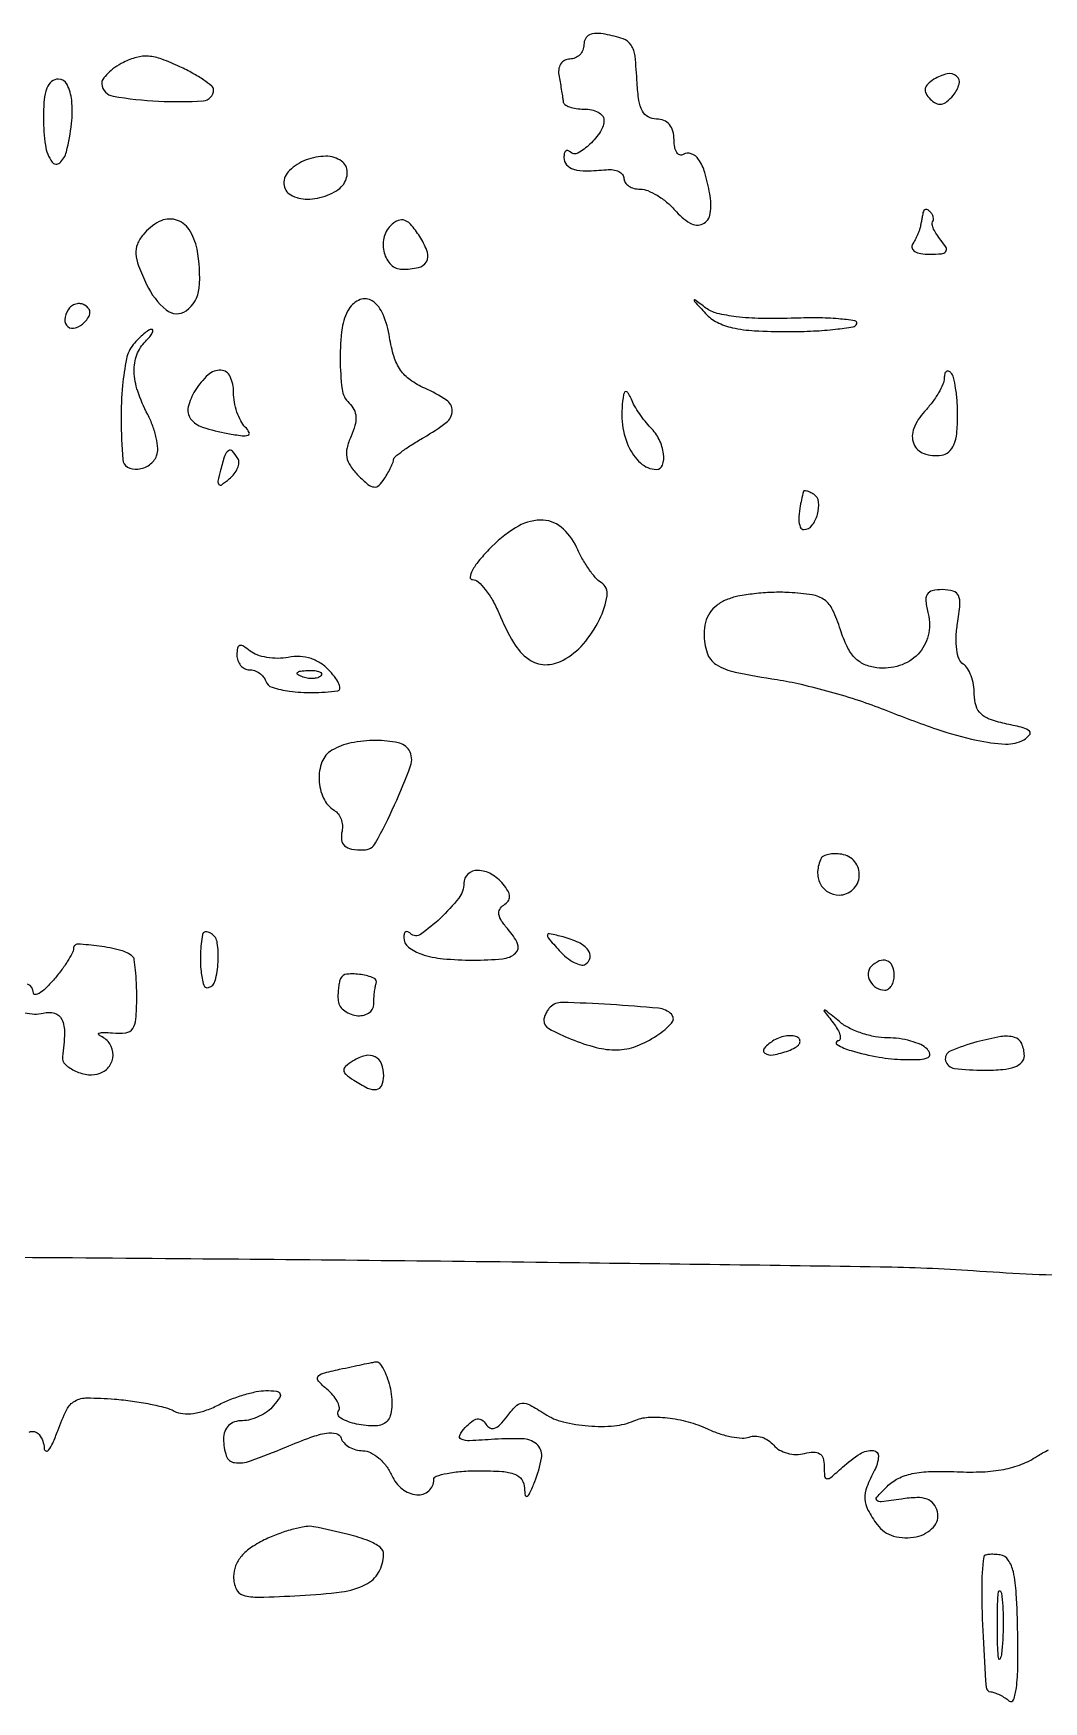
# Model space of a CAD drawing. Extents: x 0 to 5034, y 0 to 2560.
# Drawn here: x 3548 to 3648.9, y 1551.9 to 1718.6 of the extents above; entities that cross this region are included whole.
import ezdxf

# ---------------------------------------------------------------- set-up
doc = ezdxf.new("R2010")
doc.units = 0

msp = doc.modelspace()

# ---------------------------------------------------------------- linework, layer by layer
for points in [[(3603, 1717.442582, -0.096836), (3602.892356, 1716.89199, -0.0974), (3602.585367, 1716.423759, -0.098446), (3602.127127, 1716.110244, -0.101285), (3601.588484, 1716, 0.125281), (3601.063548, 1715.866374, 0.130937), (3600.676589, 1715.499384, 0.111547), (3600.483851, 1714.935414, 0.074204), (3600.511973, 1714.25, -0.003281), (3600.645835, 1713.525, -0.003219), (3600.771045, 1712.79375, -0.003168), (3600.872658, 1712.151063, -0.012203), (3600.923489, 1711.75, 0.220218), (3601.094211, 1711.462053, 0.063962), (3601.565025, 1711.220313, 0.051182), (3602.228568, 1711.054885, 0.035529), (3603, 1711, -0.051602), (3603.765245, 1710.920813, -0.071518), (3604.4125, 1710.685268, -0.091543), (3604.847511, 1710.337512, -0.180377), (3605, 1709.928571, -0.144414), (3604.656206, 1708.763085, -0.059313), (3603.59406, 1707.481848, -0.065168), (3602.389387, 1706.603539, -0.33284), (3601.619048, 1706.714286, 0.125392), (3601.384153, 1706.853788, 0.258189), (3601.181845, 1706.80878, 0.159886), (3601.043185, 1706.571831, 0.053143), (3601, 1706.166667, 0.179353), (3601.268944, 1705.441023, 0.146437), (3601.970537, 1704.991201, 0.074833), (3603.235838, 1704.825869, 0.020482), (3605.25, 1704.947704, -0.058778), (3605.919401, 1704.93696, -0.083863), (3606.485938, 1704.761211, -0.108035), (3606.863406, 1704.453856, -0.169647), (3607, 1704.062858, 0.151537), (3607.125736, 1703.657518, 0.098356), (3607.479607, 1703.312215, 0.081274), (3608.008453, 1703.079291, 0.063255), (3608.632705, 1703, -0.096507), (3609.387316, 1702.85298, -0.040175), (3610.31873, 1702.385529, -0.037816), (3611.26484, 1701.708595, -0.039947), (3612.079633, 1700.908183, 0.075984), (3613.60855, 1699.608139, 0.253021), (3614.881041, 1699.535077, 0.256264), (3615.627285, 1700.556897, 0.077262), (3615.577175, 1702.547442, 0.025965), (3615.082341, 1704.648475, 0.078102), (3614.457928, 1705.977873, 0.159577), (3613.730233, 1706.541837, 0.227928), (3612.930902, 1706.457295, -0.221933), (3612.5791, 1706.416021, -0.17435), (3612.273452, 1706.655805, -0.096188), (3612.066371, 1707.192004, -0.044221), (3612, 1707.940983, 0.067683), (3611.882749, 1708.803192, 0.108688), (3611.536976, 1709.456401, 0.120621), (3610.979746, 1709.86042, 0.096472), (3610.25, 1710.004484, -0.125695), (3609.418648, 1710.219103, -0.14474), (3608.843955, 1710.799345, -0.086156), (3608.489723, 1711.863918, -0.024422), (3608.31393, 1713.607221, 0.013023), (3608.10464, 1716.295019, 0.119266), (3607.715357, 1717.391442, 0.169087), (3606.917664, 1718.006983, 0.033001), (3605.135307, 1718.473942, 0.047704), (3604.215673, 1718.561494, 0.11286), (3603.548784, 1718.408728, 0.157352), (3603.147932, 1718.026129, 0.124779)], [(3557.007374, 1715.664592, 0.0342), (3556.141204, 1715.145285, 0.043474), (3555.425771, 1714.548349, 0.049571), (3554.944202, 1713.964263, 0.175452), (3554.82908, 1713.5, 0.3369), (3555.971819, 1712.283685, 0.02896), (3560.489342, 1711.790421, 0.029663), (3564.969207, 1711.828298, 0.394502), (3566, 1712.931419, 0.226289), (3565.83096, 1713.285797, 0.020018), (3565.01452, 1713.894434, 0.023067), (3563.930459, 1714.565722, 0.015838), (3562.645176, 1715.229379, 0.024117), (3560.840027, 1715.985668, 0.067974), (3559.505627, 1716.273968, 0.084321), (3558.314821, 1716.165062, 0.053116)], [(3549, 1710.059017, 0.037369), (3549.19985, 1707.388761, 0.114359), (3549.864232, 1705.711436, 0.453329), (3550.631176, 1705.623085, 0.148334), (3551.297572, 1706.735479, 0.031635), (3551.81586, 1709.552321, 0.05746), (3551.825023, 1711.890785, 0.087388), (3551.366347, 1713.455152, 0.285189), (3550.488798, 1714, 0.177621), (3549.812763, 1713.75202, 0.127292), (3549.344443, 1713.088228, 0.069529), (3549.077194, 1711.906251, 0.020885)], [(3637.960613, 1713.975658, 0.052869), (3637.347795, 1713.500818, 0.157747), (3637.099713, 1713.039084, 0.175012), (3637.181591, 1712.551588, 0.068226), (3637.600741, 1711.999259, 0.078798), (3638.170559, 1711.585429, 0.159006), (3638.712935, 1711.500413, 0.132469), (3639.270013, 1711.751394, 0.04788), (3639.89094, 1712.368591, 0.104703), (3640.480855, 1713.490518, 0.296225), (3640.230829, 1714.297217, 0.234486), (3639.287723, 1714.521642, 0.081818)], [(3575.25, 1705.917059, 0.097912), (3573.587351, 1704.880628, 0.215948), (3573.02685, 1703.527884, 0.265707), (3573.70507, 1702.426539, 0.125508), (3575.377555, 1702, 0.050696), (3576.371123, 1702.100999, 0.042183), (3577.390044, 1702.401651, 0.04397), (3578.283245, 1702.843212, 0.082956), (3578.889886, 1703.367321, 0.177339), (3579.362463, 1704.696107, 0.242175), (3578.780634, 1705.801433, 0.156305), (3577.217445, 1706.28663, 0.0885)], [(3558.960137, 1698.451968, 0.076646), (3558.388518, 1697.497783, 0.114793), (3558.236158, 1696.542472, 0.07516), (3558.506301, 1695.337067, 0.018619), (3559.311365, 1693.47325, 0.106972), (3561.265912, 1690.944965, 0.340265), (3563.265729, 1690.857707, 0.220793), (3564.559674, 1693.097657, 0.071777), (3564.347812, 1697.010938, 0.095038), (3563.550348, 1698.968201, 0.185339), (3562.206089, 1699.943937, 0.18876), (3560.573601, 1699.760696, 0.098609)], [(3583.666667, 1699.333333, 0.144866), (3583.006742, 1698.118624, 0.118787), (3583.04608, 1696.636126, 0.132862), (3583.736184, 1695.450633, 0.197366), (3584.833333, 1695, 0.052649), (3586.46188, 1695.17196, 0.207755), (3587.263943, 1695.744663, 0.2197), (3587.367504, 1696.695383, 0.058622), (3586.700598, 1698.107811, 0.028716), (3585.821618, 1699.350395, 0.129166), (3585.114222, 1699.87797, 0.205858), (3584.429418, 1699.862802, 0.089541)], [(3636.875, 1700.666667, 0.000035), (3636.817055, 1700.357507, 0.000019), (3636.745502, 1699.975521, 0.000018), (3636.672498, 1699.585629, 0.000029), (3636.609687, 1699.25, -0.041471), (3636.511575, 1698.892495, -0.01708), (3636.322828, 1698.426563, -0.016761), (3636.085195, 1697.937834, -0.020667), (3635.830179, 1697.5, 0.225781), (3635.782192, 1697.116949, 0.180541), (3636.045708, 1696.788889, 0.094322), (3636.649609, 1696.569302, 0.040187), (3637.510455, 1696.5, 0.020203), (3638.71079, 1696.54852, 0.203152), (3639.14547, 1696.775731, 0.313969), (3639.17717, 1697.171866, 0.041056), (3638.664963, 1697.903695, -0.027362), (3638.243095, 1698.472664, -0.039382), (3637.940125, 1699.02126, -0.044823), (3637.779583, 1699.480544, -0.230593), (3637.833333, 1699.737028, 0.141032), (3637.916425, 1699.945292, 0.08555), (3637.897396, 1700.211814, 0.073484), (3637.781471, 1700.494906, 0.062588), (3637.583333, 1700.75, 0.071318), (3637.350869, 1700.924168, 0.155668), (3637.134635, 1700.966146, 0.198926), (3636.969095, 1700.873586, 0.121312)], [(3551.468963, 1690.949781, 0.116221), (3551.141241, 1689.967994, 0.258096), (3551.448742, 1689.268926, 0.251496), (3552.214666, 1689.146534, 0.113251), (3553.103799, 1689.703799, 0.053431), (3553.515485, 1690.214314, 0.136091), (3553.655459, 1690.664644, 0.169261), (3553.531428, 1691.059296, 0.094625), (3553.156231, 1691.403444, 0.105525), (3552.716563, 1691.560607, 0.099247), (3552.240657, 1691.529717, 0.096292), (3551.801911, 1691.315254, 0.09291)], [(3579.519262, 1691.031167, 0.106979), (3578.84282, 1689.121488, 0.032434), (3578.649999, 1686.037176, 0.029806), (3578.83705, 1683.024317, 0.176251), (3579.541898, 1681.638505, -0.086904), (3580.025723, 1680.996836, -0.103878), (3580.224164, 1680.267568, -0.083363), (3580.12998, 1679.396277, -0.038396), (3579.736706, 1678.321477, 0.047486), (3579.33438, 1677.156871, 0.105289), (3579.308288, 1676.222512, 0.104689), (3579.665316, 1675.355193, 0.046602), (3580.458121, 1674.399022, 0.022374), (3581.427934, 1673.512326, 0.145405), (3582.028705, 1673.253259, 0.224337), (3582.530419, 1673.421206, 0.06059), (3583.075438, 1674.087821, 0.013603), (3583.419264, 1674.665145, 0.015848), (3583.713136, 1675.232047, 0.014936), (3583.930589, 1675.723355, 0.086104), (3583.99101, 1676, -0.215104), (3584.127299, 1676.270312, -0.012244), (3584.885683, 1676.853525, -0.016953), (3585.857693, 1677.514491, -0.011485), (3587.006323, 1678.20349, 0.033809), (3589.254458, 1679.692282, 0.228908), (3589.839921, 1680.849962, 0.257216), (3589.268862, 1681.932641, 0.041322), (3587.095535, 1683.118006, -0.050524), (3585.645165, 1683.943972, -0.087129), (3584.67262, 1684.930356, -0.077971), (3584.028063, 1686.268496, -0.033686), (3583.583718, 1688.201823, 0.058356), (3582.938948, 1690.485775, 0.143716), (3581.857555, 1691.830717, 0.252053), (3580.638377, 1691.970675, 0.160789)], [(3615.146825, 1690.584121, 0.090764), (3616.29866, 1689.707532, 0.063572), (3617.838345, 1689.158517, 0.041198), (3620.043326, 1688.863062, 0.012714), (3623.396825, 1688.777778, 0.011158), (3625.945727, 1688.834667, 0.017425), (3628.133755, 1689.00893, 0.011847), (3629.888832, 1689.252707, 0.282546), (3630.25, 1689.56468, 0.464147), (3630.060845, 1689.865386, 0.014522), (3628.425597, 1690.047888, 0.018866), (3626.28306, 1690.143026, 0.010722), (3623.688203, 1690.104633, -0.014292), (3620.703432, 1690.081785, -0.024614), (3618.224747, 1690.255939, -0.0287), (3616.308534, 1690.5982, -0.102723), (3615.188203, 1691.124074, 0.001292), (3614.070445, 1691.958043, 0.590202), (3614.002815, 1691.927194, 0.205944), (3614.048974, 1691.792312, 0.000825)], [(3557.979588, 1687.475405, 0.123619), (3557.304477, 1686.066088, 0.02736), (3556.911854, 1683.396758, 0.024909), (3556.769999, 1679.982714, 0.015758), (3556.928571, 1676, 0.249568), (3557.400314, 1675.248314, 0.159249), (3558.434145, 1675.032978, 0.123789), (3559.598427, 1675.466989, 0.151455), (3560.313881, 1676.375578, 0.109521), (3560.420731, 1677.091105, 0.035965), (3560.269301, 1678.151581, 0.033834), (3559.925689, 1679.340362, 0.032401), (3559.42087, 1680.489885, -0.03753), (3558.422381, 1682.828323, -0.07472), (3558.064012, 1684.804807, -0.096675), (3558.333735, 1686.449537, -0.107942), (3559.2, 1687.8, 0.022712), (3559.621204, 1688.261312, 0.054069), (3559.877843, 1688.6475, 0.129308), (3559.933128, 1688.893218, 0.403743), (3559.822445, 1689, 0.148123), (3559.522773, 1688.909232, 0.025744), (3559.042864, 1688.55215, 0.026015), (3558.506365, 1688.059135, 0.02072)], [(3564.158445, 1682.882102, 0.078628), (3563.46481, 1681.247494, 0.227279), (3563.705832, 1680.074086, 0.153697), (3564.910749, 1679.220709, 0.033395), (3567.413411, 1678.596408, 0.011492), (3568.860448, 1678.370723, 0.121196), (3569.450773, 1678.435612, 0.457096), (3569.555115, 1678.71063, 0.072763), (3569.163411, 1679.236589, -0.077283), (3568.717111, 1679.847239, -0.03822), (3568.341752, 1680.733873, -0.036763), (3568.085754, 1681.73403, -0.0443), (3568, 1682.7, 0.106171), (3567.657855, 1684.293132, 0.282238), (3566.734716, 1684.921347, 0.20146), (3565.458293, 1684.455084, 0.066277)], [(3639, 1684.124853, -0.105635), (3638.87064, 1683.519389, -0.028788), (3638.417789, 1682.646434, -0.027772), (3637.776599, 1681.692165, -0.025722), (3637.018007, 1680.788953, 0.093377), (3635.956062, 1679.109376, 0.189152), (3635.950353, 1677.569804, 0.219929), (3636.96173, 1676.593698, 0.120685), (3638.710355, 1676.427994, 0.141367), (3639.448263, 1676.763385, 0.117901), (3639.956443, 1677.462415, 0.073448), (3640.246686, 1678.612267, 0.02516), (3640.333333, 1680.333099, 0.016786), (3640.284542, 1681.785996, 0.021379), (3640.1375, 1683.118681, 0.019945), (3639.926533, 1684.200891, 0.139134), (3639.666667, 1684.666667, 0.117343), (3639.413382, 1684.822578, 0.255505), (3639.195833, 1684.782509, 0.167905), (3639.046733, 1684.542371, 0.055792)], [(3606.968256, 1682.5, 0.066952), (3606.822667, 1679.791883, 0.083498), (3607.436781, 1677.352311, 0.104861), (3608.65629, 1675.651931, 0.181775), (3610.25, 1675.015313, 0.327888), (3610.854922, 1675.441055, 0.116488), (3610.957862, 1676.557863, 0.078681), (3610.517913, 1677.995073, 0.083016), (3609.660714, 1679.196429, -0.027818), (3609.105324, 1679.817312, -0.019097), (3608.54395, 1680.577679, -0.019298), (3608.058256, 1681.353774, -0.036655), (3607.739662, 1682.017857, 0.030905), (3607.502597, 1682.526912, 0.129355), (3607.273083, 1682.770871, 0.362247), (3607.091097, 1682.745879, 0.138838)], [(3566.695306, 1674.942849, 0.013155), (3566.437508, 1673.839186, 0.250132), (3566.534522, 1673.510543, 0.365866), (3566.817265, 1673.484437, 0.020832), (3567.567664, 1674.056156, 0.053666), (3568.066434, 1674.569661, 0.06677), (3568.402722, 1675.143258, 0.080334), (3568.533758, 1675.686706, 0.158778), (3568.429973, 1676.113307, 0.05067), (3567.879255, 1676.830527, 0.367379), (3567.47943, 1676.874917, 0.167202), (3567.123105, 1676.402167, 0.014693)], [(3624.923489, 1672.809017, 0.016663), (3624.569889, 1671.145076, 0.047861), (3624.475124, 1669.969263, 0.088289), (3624.614012, 1669.252307, 0.310247), (3624.981495, 1669, 0.233759), (3625.784685, 1669.39721, 0.095942), (3626.340063, 1670.515478, 0.095519), (3626.439157, 1671.764074, 0.230444), (3625.956326, 1672.526992, 0.025609), (3625.584083, 1672.731495, 0.046182), (3625.258446, 1672.853642, 0.066853), (3625.021062, 1672.885414, 0.344656)], [(3593.5, 1667, 0.020304), (3592.481986, 1665.847184, 0.045909), (3591.833806, 1664.88125, 0.098407), (3591.637156, 1664.252418, 0.445883), (3591.863935, 1664, -0.184828), (3592.432912, 1663.782235, -0.042856), (3593.147021, 1663.021928, -0.038639), (3593.869825, 1661.945139, -0.029548), (3594.493252, 1660.670394, 0.03392), (3595.974129, 1657.708233, 0.102191), (3597.481256, 1656.04126, 0.158783), (3599.109517, 1655.5069, 0.124021), (3600.925727, 1655.96025, 0.092562), (3602.94173, 1657.577204, 0.063457), (3604.561605, 1660.031097, 0.07372), (3605.317463, 1662.394456, 0.301569), (3604.728932, 1663.700317, -0.075334), (3604.158113, 1664.192905, -0.02473), (3603.476552, 1665.072906, -0.023998), (3602.806104, 1666.138591, -0.024962), (3602.250383, 1667.25, 0.120244), (3600.71863, 1669.252067, 0.178597), (3598.647808, 1669.949605, 0.135432), (3596.168639, 1669.188713, 0.060022)], [(3617.25, 1661.992822, 0.066191), (3616.279045, 1661.432344, 0.082864), (3615.571281, 1660.672211, 0.082253), (3615.145171, 1659.718678, 0.064116), (3615, 1658.591241, 0.080471), (3615.30965, 1656.679723, 0.174233), (3616.21718, 1655.525225, 0.089608), (3618.11471, 1654.76544, 0.012434), (3622.306474, 1654.014561, -0.019572), (3624.690969, 1653.552206, -0.01055), (3627.590027, 1652.806513, -0.010492), (3630.51639, 1651.920986, -0.01622), (3633, 1651.022089, 0.011935), (3638.270957, 1649.063118, 0.029925), (3642.220627, 1647.960942, 0.040781), (3645.132102, 1647.577986, 0.14393), (3646.947412, 1648.015749, 0.080672), (3647.526492, 1648.487413, 0.408862), (3647.507678, 1648.863611, 0.123552), (3646.892434, 1649.198702, 0.012388), (3645.25, 1649.579961, -0.031774), (3643.626212, 1650.023846, -0.103548), (3642.673151, 1650.590913, -0.135501), (3642.17023, 1651.396048, -0.072371), (3642, 1652.565983, 0.043771), (3641.91783, 1653.502815, 0.044839), (3641.673875, 1654.403202, 0.048954), (3641.315903, 1655.140418, 0.117373), (3640.889788, 1655.568115, -0.16719), (3640.480541, 1656.068125, -0.054253), (3640.244427, 1657.007737, -0.044794), (3640.185337, 1658.231072, -0.029912), (3640.326918, 1659.627132, 0.017687), (3640.56453, 1661.51044, 0.127724), (3640.416603, 1662.404672, 0.224244), (3639.894311, 1662.855046, 0.067704), (3638.828721, 1663, 0.053108), (3637.803403, 1662.890786, 0.209052), (3637.29961, 1662.527764, 0.165325), (3637.1564, 1661.844274, 0.0312), (3637.392491, 1660.572328, -0.122953), (3637.395139, 1658.413817, -0.130688), (3636.376072, 1656.563205, -0.125285), (3634.530664, 1655.410674, -0.107949), (3632.248851, 1655.195709, -0.073531), (3631.005614, 1655.537018, -0.099046), (3630.052924, 1656.205964, -0.079663), (3629.29339, 1657.310992, -0.033088), (3628.624571, 1659, 0.030669), (3627.84815, 1660.988762, 0.128339), (3627.038535, 1661.972098, 0.119245), (3625.818602, 1662.472611, 0.024847), (3623.5, 1662.710597, 0.022624), (3621.803544, 1662.723085, 0.019118), (3620.014063, 1662.586622, 0.019547), (3618.390414, 1662.335529, 0.049743)], [(3568.333333, 1656.484124, 0.082851), (3568.427904, 1655.917314, 0.092595), (3568.700521, 1655.435961, 0.100604), (3569.106554, 1655.11409, 0.117981), (3569.583333, 1655, -0.08302), (3570.089286, 1654.915409, -0.068966), (3570.57667, 1654.668427, -0.069963), (3570.972105, 1654.302658, -0.090975), (3571.209586, 1653.871241, 0.243073), (3571.850533, 1653.247058, 0.04002), (3573.593225, 1652.866033, 0.036868), (3575.868513, 1652.725803, 0.026654), (3578.404988, 1652.892035, 0.345122), (3578.604404, 1653.09065, 0.125297), (3578.550597, 1653.513639, 0.061726), (3578.211335, 1654.135957, 0.028295), (3577.629846, 1654.856522, 0.060427), (3576.74845, 1655.621069, 0.068371), (3575.744373, 1656.11515, 0.068144), (3574.641364, 1656.321203, 0.059442), (3573.469112, 1656.238846, -0.046874), (3572.421858, 1656.138841, -0.041238), (3571.327206, 1656.227598, -0.043438), (3570.347818, 1656.477839, -0.089172), (3569.66092, 1656.866448, 0.029765), (3569.000541, 1657.351196, 0.216829), (3568.621367, 1657.407204, 0.283539), (3568.396057, 1657.159368, 0.046345)], [(3576.729167, 1654.395833, -0.126455), (3576.402231, 1654.202593, -0.060344), (3575.916927, 1654.123424, -0.05415), (3575.359369, 1654.160852, -0.051402), (3574.8125, 1654.316886, -0.054073), (3574.395823, 1654.538436, -0.470617), (3574.37858, 1654.720685, -0.168741), (3574.670344, 1654.862007, -0.018894), (3575.416667, 1654.921053, -0.028489), (3576.112848, 1654.910055, -0.077125), (3576.592839, 1654.799335, -0.208169), (3576.77538, 1654.614691, -0.296942)], [(3577.81047, 1646.953742, 0.171047), (3576.832028, 1645.801387, 0.101773), (3576.537898, 1644.005034, 0.098203), (3576.976659, 1642.183153, 0.147332), (3578.053369, 1640.967016, -0.094959), (3578.449949, 1640.60277, -0.06977), (3578.736398, 1640.077438, -0.067792), (3578.873497, 1639.477084, -0.078879), (3578.833582, 1638.893521, 0.082823), (3578.78012, 1638.010318, 0.18883), (3579.082347, 1637.42706, 0.140741), (3579.783283, 1637.097235, 0.040063), (3580.994877, 1637, 0.274833), (3582.190222, 1637.710725, 0.017624), (3584.077591, 1641.494352, 0.018566), (3585.685027, 1645.401139, 0.23066), (3585.52903, 1646.953028, 0.207058), (3584.44076, 1647.711822, 0.050152), (3582.208592, 1647.936488, 0.049718), (3579.751747, 1647.691811, 0.082538)], [(3626.689105, 1636.160933, 0.098701), (3626.351069, 1634.851868, 0.129543), (3626.597405, 1633.647237, 0.144708), (3627.372331, 1632.810026, 0.134959), (3628.5, 1632.5, 0.191455), (3629.879002, 1633.048126, 0.190181), (3630.510328, 1634.395225, 0.187739), (3630.054643, 1635.823826, 0.18847), (3628.753971, 1636.565604, 0.037204), (3628.062215, 1636.615048, 0.047663), (3627.427179, 1636.55244, 0.05567), (3626.93331, 1636.397093, 0.178187)], [(3591, 1633.674314, -0.167211), (3590.488481, 1632.187516, -0.038119), (3588.66931, 1630.19084, -0.036667), (3586.673834, 1628.569306, -0.363464), (3585.675813, 1628.65752, 0.092317), (3585.417916, 1628.834444, 0.237768), (3585.19852, 1628.823533, 0.198531), (3585.048634, 1628.63131, 0.067679), (3585, 1628.273655, 0.227474), (3585.46297, 1627.30868, 0.089857), (3586.790601, 1626.58874, 0.056062), (3588.945922, 1626.139132, 0.023416), (3591.915121, 1626, 0.022506), (3594.865857, 1626.132887, 0.158013), (3596.172502, 1626.690641, 0.330993), (3596.378059, 1627.633612, 0.077884), (3595.437039, 1629.069571, -0.033388), (3594.781367, 1629.899196, -0.104573), (3594.510156, 1630.552158, -0.170595), (3594.589929, 1631.070665, -0.132424), (3594.983416, 1631.48975, 0.089182), (3595.431257, 1631.891717, 0.173903), (3595.578995, 1632.341941, 0.127702), (3595.421815, 1632.885849, 0.039364), (3594.926114, 1633.589028, 0.089775), (3593.739216, 1634.586717, 0.125202), (3592.408423, 1634.956209, 0.188504), (3591.413868, 1634.592136, 0.215037)], [(3564.9, 1628.559017, 0.033233), (3564.690446, 1626.671547, 0.038466), (3564.749683, 1624.864242, 0.043036), (3565.018348, 1623.50882, 0.412385), (3565.484527, 1623.25, 0.26794), (3566.163613, 1623.947864, 0.048083), (3566.449591, 1625.813688, 0.04802), (3566.372963, 1627.729844, 0.223957), (3565.786222, 1628.632122, 0.056924), (3565.477858, 1628.777237, 0.102463), (3565.201578, 1628.811086, 0.149976), (3565.002191, 1628.73144, 0.18094)], [(3600.5416, 1626.954032, 0.037476), (3601.267036, 1626.264106, 0.051137), (3602.019654, 1625.767551, 0.062215), (3602.689088, 1625.518048, 0.199085), (3603.149959, 1625.59268, 0.205345), (3603.613818, 1626.253313, 0.227186), (3603.429653, 1627.006912, 0.112028), (3602.477021, 1627.748086, 0.045605), (3600.923537, 1628.309745, 0.007894), (3599.573122, 1628.6402, 0.399526), (3599.358712, 1628.512842, 0.252981), (3599.426808, 1628.209687, 0.00476)], [(3578.689105, 1624.160933, 0.061164), (3578.570601, 1623.811886, 0.020699), (3578.482981, 1623.281527, 0.020232), (3578.433749, 1622.681601, 0.021895), (3578.435134, 1622.095329, 0.2117), (3578.968918, 1621.027063, 0.138103), (3580.249539, 1620.461765, 0.165917), (3581.480095, 1620.695373, 0.269867), (3582, 1621.588484, -0.015604), (3582.018368, 1622.17691, -0.014501), (3582.073438, 1622.777677, -0.01466), (3582.153558, 1623.308778, -0.046467), (3582.25, 1623.654671, 0.405954), (3582.012452, 1624.206533, 0.063043), (3580.747977, 1624.552603, 0.054796), (3579.32815, 1624.597689, 0.266982)], [(3631.693853, 1625.36052, 0.191124), (3631.401415, 1624.683432, 0.139481), (3631.603969, 1623.880661, 0.123736), (3632.230079, 1623.235684, 0.139398), (3633.059017, 1623, 0.156819), (3633.417907, 1623.1154, 0.097386), (3633.723586, 1623.440625, 0.079459), (3633.929934, 1623.926402, 0.06085), (3634, 1624.5, 0.103624), (3633.806289, 1625.424643, 0.202875), (3633.269246, 1625.932483, 0.1934), (3632.508765, 1625.913511, 0.094876)], [(3599.639861, 1621.306528, 0.045857), (3599.394976, 1621.012073, 0.037153), (3599.187959, 1620.656986, 0.038483), (3599.045886, 1620.297767, 0.075065), (3599, 1619.993848, 0.276039), (3599.500685, 1619.156044, 0.026973), (3601.723744, 1618.110733, 0.03302), (3604.235682, 1617.279457, 0.067102), (3606.297053, 1617.031803, 0.088558), (3608.216277, 1617.403081, 0.052557), (3610.296735, 1618.46713, 0.061866), (3611.765057, 1619.707293, 0.402681), (3611.747692, 1620.585641, 0.174801), (3610.459867, 1621.190812, 0.00843), (3605.657338, 1621.558093, 0.007679), (3600.810972, 1621.772008, 0.206396)], [(3627.889678, 1619.75, -0.031702), (3628.348333, 1619.073152, -0.068338), (3628.590515, 1618.493416, -0.135194), (3628.586824, 1618.105377, -0.312665), (3628.372445, 1617.929715, 0.731509), (3628.286102, 1617.556395, 0.064955), (3629.684303, 1616.956603, 0.024888), (3632.487725, 1616.31279, 0.03892), (3634.95, 1616.070285, 0.013909), (3636.603684, 1616.0826, 0.097965), (3637.383333, 1616.265619, 0.357486), (3637.556864, 1616.617403, 0.140158), (3637.275, 1617.125, 0.092384), (3636.646337, 1617.556156, 0.035994), (3635.650625, 1617.913931, 0.034101), (3634.489057, 1618.155226, 0.035864), (3633.325, 1618.230936, -0.049292), (3632.09823, 1618.343816, -0.033933), (3630.747406, 1618.700416, -0.034274), (3629.481724, 1619.227293, -0.057387), (3628.517233, 1619.855936, 0.001005), (3627.183739, 1620.957123, 0.217195), (3627.02738, 1620.998804, 0.56466), (3626.994035, 1620.914216, 0.001597)], [(3621.981215, 1617.98839, 0.064952), (3621.035332, 1617.21832, 0.455378), (3621.085962, 1616.697231, 0.207501), (3621.902227, 1616.523155, 0.037306), (3623.433624, 1616.953024, 0.042893), (3624.10737, 1617.265263, 0.105889), (3624.510968, 1617.626956, 0.208958), (3624.586949, 1617.971388, 0.208535), (3624.385878, 1618.261514, 0.108927), (3623.905974, 1618.429428, 0.058234), (3623.274693, 1618.431473, 0.053875), (3622.598498, 1618.279736, 0.056356)], [(3642.25, 1617.824601, 0.034661), (3639.591928, 1616.901548, 0.37264), (3639.130004, 1615.954657, 0.306668), (3640.019525, 1615.18055, 0.030261), (3643, 1615, 0.020798), (3644.847912, 1615.0769, 0.065742), (3646.056029, 1615.340061, 0.118977), (3646.744786, 1615.793891, 0.190076), (3647, 1616.440983, 0.108194), (3646.733903, 1617.656307, 0.217394), (3646.005711, 1618.284201, 0.114826), (3644.645653, 1618.358801, 0.022775)], [(3579.952254, 1615.934017, 0.029212), (3579.189434, 1615.377891, 0.230801), (3579.012661, 1614.991201, 0.218419), (3579.20424, 1614.599576, 0.026218), (3580, 1614.015313, 0.03176), (3581.391005, 1613.223666, 0.149819), (3582.2877, 1613.082197, 0.26576), (3582.811603, 1613.489188, 0.098018), (3583, 1614.440983, 0.093019), (3582.773567, 1615.647584, 0.188244), (3582.129678, 1616.348324, 0.177104), (3581.148024, 1616.451726, 0.08166)], [(3583.607732, 1583.426784, -0.037615), (3583.788852, 1582.376127, -0.041768), (3583.801232, 1581.346829, -0.045982), (3583.658592, 1580.481449, -0.133316), (3583.359537, 1579.959537, -0.194368), (3582.212543, 1579.472634, -0.05719), (3580.272713, 1579.660907, -0.072231), (3578.700526, 1580.244118, -0.430162), (3578.500237, 1581.000383, 0.198125), (3578.564878, 1581.394939, 0.067952), (3578.354328, 1581.946788, 0.054829), (3577.927367, 1582.558024, 0.039916), (3577.332655, 1583.136693, -0.030395), (3576.470525, 1583.944218, -0.342804), (3576.428111, 1584.380929, -0.189038), (3576.890433, 1584.720465, -0.011442), (3578.593665, 1585.131685, -0.001217), (3579.760009, 1585.382217, -0.001451), (3580.86098, 1585.612568, -0.001251), (3581.790383, 1585.801785, -0.009468), (3582.230948, 1585.881685, -0.263896), (3582.555076, 1585.761325, -0.047058), (3582.936894, 1585.209363, -0.040095), (3583.30718, 1584.404044, -0.026236)], [(3571.25, 1568.176553, 0.035608), (3569.793756, 1567.356129, 0.068453), (3568.789243, 1566.473433, 0.085539), (3568.203595, 1565.501945, 0.093229), (3568, 1564.419525, 0.102471), (3568.255066, 1563.188017, 0.225027), (3568.961613, 1562.568754, 0.075804), (3570.50463, 1562.373831, 0.005976), (3574.647552, 1562.529719, 0.02029), (3578.781692, 1562.903364, 0.082054), (3581.195614, 1563.635425, 0.148016), (3582.4894, 1564.845775, 0.12855), (3582.984687, 1566.641592, 0.240012), (3582.632245, 1567.357084, 0.066424), (3581.505001, 1567.98663, 0.035154), (3579.482759, 1568.626391, 0.008156), (3576, 1569.404508, 0.089657), (3575.209246, 1569.424014, 0.024706), (3573.985938, 1569.171479, 0.024125), (3572.604325, 1568.742249, 0.023108)], [(3642.944444, 1566.411516, 0.035168), (3642.738659, 1563.19467, 0.011247), (3642.877286, 1558.401766, 0.003832), (3643.173363, 1553.395483, 0.366623), (3643.638889, 1552.914963, -0.062317), (3644.039771, 1552.824094, -0.027473), (3644.540799, 1552.610897, -0.026669), (3645.053936, 1552.323486, -0.032329), (3645.5, 1551.999259, 0.522218), (3645.922619, 1552.115933, 0.05378), (3646.205181, 1553.314895, 0.027631), (3646.354641, 1555.485597, 0.008548), (3646.342854, 1558.762031, 0.007987), (3646.19725, 1562.731461, 0.041855), (3645.900637, 1564.894155, 0.091926), (3645.394054, 1566.081402, 0.212733), (3644.592854, 1566.589251, 0.024362), (3643.978399, 1566.64905, 0.038947), (3643.451581, 1566.633476, 0.046183), (3643.067533, 1566.555743, 0.294224)], [(3644.724731, 1556.767909, -0.069146), (3644.574262, 1556.205163, -0.756877), (3644.435944, 1556.222448, -0.031761), (3644.337136, 1557.352754, -0.005499), (3644.309869, 1559.5, -0.005888), (3644.331591, 1561.655786, -0.025342), (3644.424528, 1562.934948, -0.556092), (3644.565802, 1563.000181, -0.212532), (3644.714526, 1562.767909, -0.024559), (3644.845055, 1561.487453, -0.012695), (3644.888655, 1559.878422, -0.01259), (3644.849672, 1558.218327, -0.018638)]]:
    msp.add_lwpolyline(points, format="xyb", close=True)
for points in [[(3547.14301, 1620.7475, 0.05441), (3548.106026, 1620.608398, 0.072758), (3548.982409, 1620.705651, -0.132626), (3550.125975, 1620.696575, -0.223782), (3550.837861, 1620.08226, -0.112519), (3551.106639, 1618.717362, -0.025851), (3550.91459, 1616.361803, 0.242336), (3551.189681, 1615.590185, 0.08396), (3552.205227, 1614.917114, 0.075083), (3553.517393, 1614.556945, 0.121698), (3554.659316, 1614.699509, 0.145733), (3555.589025, 1615.414879, 0.151383), (3555.958562, 1616.511435, 0.151048), (3555.643581, 1617.626646, 0.14499), (3554.75, 1618.391174, -0.134779), (3554.52442, 1618.576481, -0.516068), (3554.574532, 1618.719201, -0.078205), (3555.047821, 1618.778282, -0.015267), (3555.907983, 1618.724508, 0.053247), (3557.242691, 1618.74243, 0.215773), (3557.921335, 1619.153716, 0.133643), (3558.247014, 1620.088633, 0.016796), (3558.324649, 1622.25, 0.01037), (3558.297697, 1623.712821, 0.01495), (3558.208387, 1625.003989, 0.010602), (3558.081049, 1626.058612, 0.181401), (3557.916667, 1626.359324, 0.116328), (3556.737881, 1626.973043, 0.027981), (3554.5604, 1627.397368, 0.022924), (3552.437506, 1627.590381, 0.427406), (3552, 1627.172062, -0.121327), (3551.884105, 1626.701479, -0.019903), (3551.4125, 1625.883026, -0.020893), (3550.765739, 1624.946382, -0.017087), (3550, 1624, -0.020909), (3549.230786, 1623.184601, -0.051825), (3548.5875, 1622.675826, -0.135403), (3548.183049, 1622.55229, -0.422225), (3548, 1622.730413, 0.297423), (3547.428297, 1623.606489, 0.053497)], [(3652.443647, 1594.430901, -0.00957), (3641.897059, 1594.955328, 0.013526), (3632.606673, 1595.343644, 0.000607), (3600.563511, 1595.776537, 0.001019), (3562.539816, 1596.166536, 0.000729), (3520, 1596.454111, -0.000455)], [(3547.563209, 1578.86591, -0.341379), (3548.575034, 1578.608151, -0.156243), (3549.076078, 1577.25, 0.266327), (3549.243386, 1576.985505, 0.364279), (3549.506142, 1577.042187, 0.061191), (3549.933072, 1577.75859, 0.016078), (3550.433294, 1579, -0.026236), (3551.329873, 1581.100952, -0.1529), (3552.148005, 1581.96301, -0.130285), (3553.378779, 1582.275935, -0.017074), (3556.099776, 1582.15537, -0.014711), (3557.895128, 1581.960995, -0.015023), (3559.663323, 1581.662366, -0.014945), (3561.180272, 1581.311594, -0.058634), (3562.072857, 1580.961008, 0.098475), (3562.920505, 1580.703362, 0.058555), (3563.979398, 1580.722648, 0.050041), (3565.17817, 1581.009896, 0.035864), (3566.444604, 1581.555638, -0.025462), (3567.657771, 1582.108598, -0.021005), (3569.000701, 1582.575719, -0.021509), (3570.271708, 1582.899896, -0.051726), (3571.236752, 1583, -0.023673), (3572.293246, 1582.949952, -0.25679), (3572.633842, 1582.71824, -0.27139), (3572.610045, 1582.317592, -0.025852), (3572, 1581.5, -0.063393), (3571.385461, 1580.925824, -0.044279), (3570.569265, 1580.440625, -0.044533), (3569.687666, 1580.109963, -0.067559), (3568.877555, 1580, 0.081747), (3568.104614, 1579.872778, 0.112273), (3567.50603, 1579.505888, 0.113954), (3567.130834, 1578.921026, 0.086076), (3567, 1578.166667, 0.081054), (3567.276029, 1576.475111, 0.287081), (3568.088421, 1575.807122, 0.119574), (3569.684908, 1575.981804, 0.012513), (3573.216916, 1577.359979, -0.011436), (3575.724469, 1578.344641, -0.047946), (3577.289802, 1578.753501, -0.102497), (3578.245557, 1578.710836, -0.254151), (3578.743562, 1578.25, 0.11196), (3579.036196, 1577.772025, 0.069527), (3579.558249, 1577.367188, 0.064263), (3580.219829, 1577.093364, 0.066115), (3580.922818, 1577, -0.11823), (3581.677906, 1576.818922, -0.059862), (3582.495066, 1576.271415, -0.054461), (3583.246355, 1575.468326, -0.053988), (3583.809065, 1574.519712, 0.118015), (3584.848453, 1573.18728, 0.144805), (3586.30479, 1572.595827, 0.208679), (3587.492956, 1572.980744, 0.214725), (3588, 1574.106989, -0.323273), (3588.2514, 1574.455188, -0.031064), (3589.321875, 1574.737678, -0.030304), (3590.775092, 1574.935525, -0.018683), (3592.5, 1575, -0.01549), (3594.82951, 1574.927813, -0.076206), (3596.110792, 1574.649256, -0.155536), (3596.786678, 1574.108493, -0.138679), (3597.063386, 1573.25, 0.036396), (3597.141049, 1572.540091, 0.534204), (3597.333958, 1572.456751, 0.145323), (3597.613113, 1572.78238, 0.009943), (3598.091947, 1573.914318, 0.049211), (3598.7716, 1576.260506, 0.241024), (3598.389678, 1577.543143, 0.191289), (3597.025826, 1578.169223, 0.031116), (3594.056131, 1578.139924, -0.007015), (3591.585188, 1577.996333, -0.10611), (3590.742406, 1578.138758, -0.441629), (3590.593299, 1578.534639, -0.069305), (3591.131123, 1579.304283, -0.037026), (3591.806877, 1579.931888, -0.128809), (3592.346878, 1580.171903, -0.193602), (3592.803114, 1580.069672, -0.102445), (3593.210515, 1579.644207, 0.136381), (3593.614225, 1579.275455, 0.205742), (3594.082873, 1579.245766, 0.116209), (3594.635501, 1579.60306, 0.03354), (3595.293821, 1580.387146, -0.03382), (3596.170705, 1581.430363, -0.184271), (3596.82651, 1581.738896, -0.145962), (3597.610034, 1581.56813, -0.018895), (3599.094369, 1580.673822, 0.085232), (3600.923361, 1579.878914, 0.040911), (3603.458247, 1579.474626, 0.040887), (3606.035376, 1579.48841, 0.082176), (3608, 1579.992279, -0.090025), (3609.426659, 1580.334572, -0.04154), (3611.341715, 1580.282617, -0.03918), (3613.413167, 1579.887509, -0.04246), (3615.340257, 1579.180427, 0.029792), (3616.525751, 1578.711088, 0.031346), (3617.738824, 1578.395219, 0.033026), (3618.811728, 1578.25928, 0.107008), (3619.517144, 1578.368205, -0.103347), (3620.111074, 1578.464324, -0.06999), (3620.787166, 1578.337611, -0.066255), (3621.439398, 1578.016621, -0.072229), (3621.963655, 1577.543794, 0.092805), (3622.533829, 1577.070333, 0.061569), (3623.324207, 1576.750119, 0.059354), (3624.203373, 1576.623193, 0.070263), (3625.036768, 1576.719866, -0.050795), (3625.94945, 1576.861798, -0.156949), (3626.545408, 1576.704161, -0.180752), (3626.886866, 1576.248605, -0.071513), (3627, 1575.461644, 0.022265), (3627.04609, 1574.427115, 0.370154), (3627.274519, 1574.204405, 0.19391), (3627.678129, 1574.337878, 0.008281), (3628.828741, 1575.345012, -0.04161), (3630.598701, 1576.697239, -0.165512), (3631.90743, 1577.019133, -0.408366), (3632.422718, 1576.41784, -0.106532), (3632.035184, 1575.065741, 0.030878), (3631.266, 1573.387071, 0.104005), (3631.073824, 1572.201213, 0.109958), (3631.380047, 1571.075683, 0.03669), (3632.289202, 1569.619171, 0.168569), (3633.939981, 1568.476613, 0.120639), (3636.202719, 1568.405744, 0.150662), (3637.918048, 1569.360465, 0.260573), (3638.31684, 1570.896405, 0.100789), (3637.922525, 1571.698972, 0.144247), (3637.28413, 1572.161219, 0.094462), (3636.281507, 1572.314617, 0.027303), (3634.714558, 1572.171414, -0.005431), (3632.695071, 1571.897388, -0.214322), (3632.274682, 1572.026624, -0.418768), (3632.25635, 1572.347166, -0.012342), (3633.284286, 1573.427143, -0.0818), (3634.389797, 1574.21999, -0.062871), (3635.795692, 1574.706811, -0.045506), (3637.673932, 1574.927237, -0.018043), (3640.274072, 1574.900695, 0.021583), (3642.832945, 1574.892686, 0.037529), (3644.941436, 1575.136348, 0.044383), (3646.718033, 1575.644877, 0.053187), (3648.265328, 1576.438194, -0.036589), (3649.416587, 1577.077473, -0.038842)]]:
    msp.add_lwpolyline(points, format="xyb")

doc.saveas('drawing.dxf')
